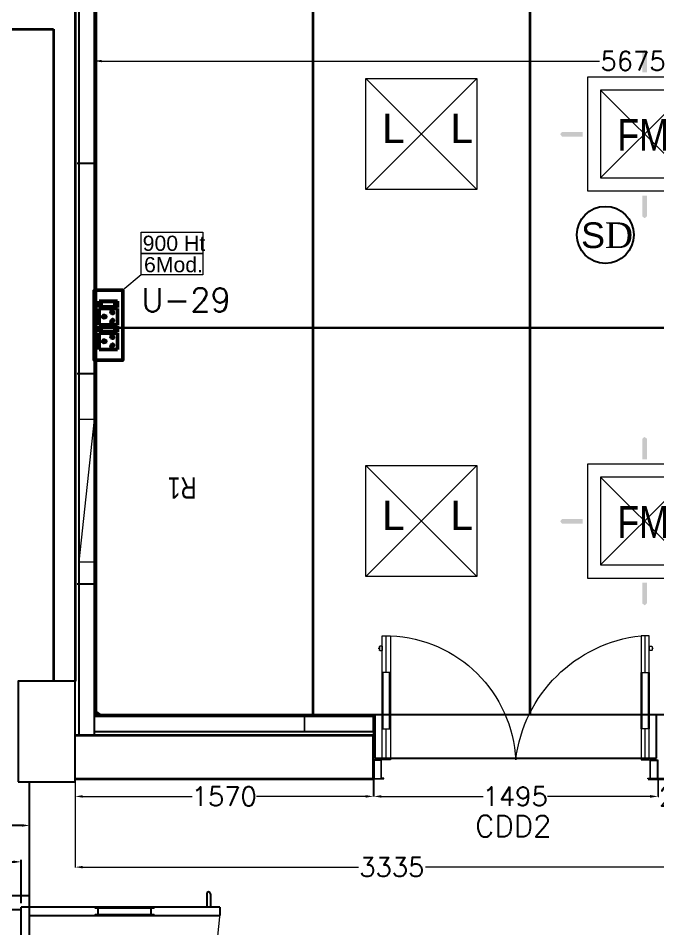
# Model space of a CAD drawing. Header units: millimetres. Extents: x 1319230 to 2124380, y -346496 to -91575.
# Drawn here: x 2107799 to 2111167, y -248940 to -244143 of the extents above; entities that cross this region are included whole.
import ezdxf

# ---------------------------------------------------------------- set-up
doc = ezdxf.new("R2010")
doc.units = ezdxf.units.MM
doc.header["$LTSCALE"] = 600
doc.header["$MEASUREMENT"] = 0
doc.header["$PDMODE"] = 35
for name, pattern in [('1', [0]), ('CONTINU', [0]), ('DASHED', [0.75, 0.5, -0.25]), ('DASHED2', [0.375, 0.25, -0.125])]:
    doc.linetypes.add(name, pattern=pattern)
for name, color, linetype, lineweight in [('1200 Door', 144, 'Continuous', 5), ('Ahlada 50mm Ceiling Panels', 191, 'Continuous', 0), ('Ahlada 50mm Wall Panel', 94, 'Continuous', 0), ('Ahlada Coving', 3, 'Continuous', 0), ('C-Section', 3, 'Continuous', 9), ('DIM', 7, 'Continuous', 0), ('Double Leaf Door', 4, 'Continuous', 18), ('ELE. 2N0S OF 6-16 UPS SOCKETS', 191, 'Continuous', 15), ('FA-BELOW SMOKE DERECTOR', 1, 'Continuous', 25), ('MEP_HVAC_RA_RAISERS', 3, 'Continuous', 0), ('P-Wall', 8, 'Continuous', 35), ('Partition-80WP', 7, 'Continuous', 5), ('Supply Diffusers', 3, 'Continuous', 0)]:
    doc.layers.add(name, color=color, linetype=linetype, lineweight=lineweight)
for name, color, linetype in [('AIR SHOWER', 7, 'Continuous'), ('col', 5, 'Continuous'), ('Dimensions', 7, 'Continuous'), ('ELE-LIGHTING TEXT', 7, 'Continuous'), ('MEP_HVAC_SUPPLY_DIFFUSER', 5, 'Continuous'), ('TEXT', 6, 'Continuous')]:
    doc.layers.add(name, color=color, linetype=linetype)
doc.layers.add('CFT_LOOPING', color=7, linetype='1', lineweight=0, true_color=0xd6d600)
doc.layers.add('ELE-42W EMERGENCY DOWN LIGHT', color=7, linetype='Continuous', lineweight=0, true_color=0x608ec6)
doc.styles.add('ARIAL', font='arial.ttf')
doc.styles.add('ARIEL', font='sanss___.ttf', dxfattribs={"width": 0.75})
doc.styles.add('PDF Times New Roman', font='times.ttf')
doc.styles.add('ROMAN', font='arial.ttf', dxfattribs={"width": 0.8})
doc.styles.add('ROMANS', font='romans.shx')
doc.styles.get("Standard").update_dxf_attribs({"font": 'stylu.ttf'})
doc.dimstyles.new('AEPL1', dxfattribs={"dimtxt": 100, "dimasz": 40, "dimexe": 1.25, "dimexo": 5, "dimtad": 0, "dimdec": 0, "dimtxsty": 'ROMANS', "dimcen": 2.5, "dimclrd": 250, "dimclre": 250, "dimclrt": 7, "dimadec": 0, "dimazin": 0, "dimtfac": 1, "dimtdec": 0, "dimtmove": 0, "dimatfit": 3, "dimfxl": 1, "dimlwd": 0, "dimlwe": 0, "dimarcsym": 0})
doc.dimstyles.new('BIGDFD', dxfattribs={"dimtxt": 8, "dimasz": 4, "dimexe": 1, "dimexo": 2, "dimtad": 1, "dimlfac": 10, "dimtxsty": 'Standard', "dimcen": 2.5, "dimclrd": 5, "dimclre": 3, "dimclrt": 1, "dimadec": 0, "dimazin": 0, "dimtfac": 1, "dimtmove": 0, "dimatfit": 3, "dimfxl": 1, "dimarcsym": 0})
doc.dimstyles.new('BIGDFD$0', dxfattribs={"dimtxt": 8, "dimasz": 4, "dimexe": 1, "dimexo": 2, "dimtad": 1, "dimlfac": 10, "dimtxsty": 'Standard', "dimcen": 2.5, "dimclrd": 5, "dimclre": 3, "dimclrt": 1, "dimadec": 0, "dimazin": 0, "dimtfac": 1, "dimtmove": 0, "dimatfit": 3, "dimfxl": 1, "dimarcsym": 0})

# ---------------------------------------------------------------- blocks, each defined once
blk = doc.blocks.new('A010004 Mezz.F. Layout Plan$0$b & c')
at = {"layer": 'Ahlada Coving', "color": 3}
for p, q in [((-4.1, 40.9), (-5.7, 42.5)), ((-2.7, 7.8), (-3.7, 7.8)), ((-3.7, 7.8), (-2.7, 6)), ((4.9, 15.3), (-2.7, 7.8)), ((-2.7, 6), (5.7, 14.4)), ((8.7, 11.4), (0.3, 3)), ((0.3, 3), (2.1, 2)), ((2.1, 3), (9.7, 10.6)), ((2.1, 2), (2.1, 3)), ((36.9, 0), (35.3, 1.6))]:
    blk.add_line(p, q, dxfattribs=at)
blk.add_lwpolyline([(-5.7, 30.7), (-5.7, 5.7), (0, 0), (25, 0), (22.8, 1.5), (13.2, 1.5), (3.6, 4.5), (3.6, 1.5), (0.6, 1.5), (-4.2, 6.3), (-4.2, 9.3), (-1.2, 9.3), (-4.2, 18.9), (-4.2, 28.4), (-5.7, 30.7)], dxfattribs=at)
for radius, start, end in [(44, 181.9548, 220.5976), (42.5, 184.1661, 265.906), (44, 222.2286, 227.7746), (44, 229.4056, 268.1119)]:
    blk.add_arc((38.3, 44), radius, start, end, dxfattribs=at)
blk = doc.blocks.new('*D158')
at = {"layer": 'Defpoints', "color": 0, "transparency": 16777216}
for p in [(2108099.1, -247253.6), (2111434.1, -247948.9), (2111434.1, -248615.2)]:
    blk.add_point(p, dxfattribs=at)
at = {"layer": 'DIM', "color": 250, "lineweight": 0, "transparency": 16777216}
for p, q in [((2108099.1, -247258.6), (2108099.1, -248616.5)), ((2111434.1, -247953.9), (2111434.1, -248616.5)), ((2108139.1, -248615.2), (2109590, -248615.2)), ((2111394.1, -248615.2), (2109943.2, -248615.2))]:
    blk.add_line(p, q, dxfattribs=at)
at = {"layer": 'DIM', "color": 250, "transparency": 16777216}
for points in [[(2108139.1, -248608.6), (2108139.1, -248621.9), (2108099.1, -248615.2)], [(2111394.1, -248621.9), (2111394.1, -248608.6), (2111434.1, -248615.2)]]:
    blk.add_solid(points, dxfattribs=at)
at = {"layer": 'DIM', "color": 7, "transparency": 16777216, "insert": (2109766.6, -248615.2), "char_height": 100, "attachment_point": 5, "style": 'ROMANS'}
blk.add_mtext('3335', dxfattribs=at)
blk = doc.blocks.new('*D162')
at = {"layer": 'Defpoints', "color": 0, "transparency": 16777216}
for p in [(2109671.4, -248070.6), (2111166.4, -248070.6), (2111166.4, -248242.7)]:
    blk.add_point(p, dxfattribs=at)
at = {"layer": 'DIM', "color": 250, "lineweight": 0, "transparency": 16777216}
for p, q in [((2109671.4, -248075.6), (2109671.4, -248243.9)), ((2111166.4, -248075.6), (2111166.4, -248243.9)), ((2109711.4, -248242.7), (2110247, -248242.7)), ((2111126.4, -248242.7), (2110585.3, -248242.7))]:
    blk.add_line(p, q, dxfattribs=at)
at = {"layer": 'DIM', "color": 250, "transparency": 16777216}
for points in [[(2109711.4, -248236), (2109711.4, -248249.3), (2109671.4, -248242.7)], [(2111126.4, -248249.3), (2111126.4, -248236), (2111166.4, -248242.7)]]:
    blk.add_solid(points, dxfattribs=at)
at = {"layer": 'DIM', "color": 7, "transparency": 16777216, "insert": (2110416.1, -248242.7), "char_height": 100, "attachment_point": 5, "style": 'ROMANS'}
blk.add_mtext('1495', dxfattribs=at)
blk = doc.blocks.new('1800x80')
at = {"layer": 'Double Leaf Door'}
for points in [[(101760.4, -25417.9), (101765.3, -25417.9), (101765.3, -25121.4), (101760.4, -25121.4)], [(101804, -25121.4), (101799.1, -25121.4), (101799.1, -25417.9), (101804, -25417.9)], [(103123.4, -25121.4), (103128.4, -25121.4), (103128.4, -25417.9), (103123.4, -25417.9)], [(103167.1, -25417.9), (103162.1, -25417.9), (103162.1, -25121.4), (103167.1, -25121.4)]]:
    blk.add_hatch(color=6, dxfattribs=at).paths.add_polyline_path(points)
at = {"layer": 'Double Leaf Door', "color": 8}
for p, q in [((101760.4, -25581.8), (101760.4, -24927.6)), ((101760.4, -24927.6), (101804, -24927.6)), ((101782.2, -25121.4), (101782.2, -24927.6)), ((101804, -24927.6), (101804, -25581.8)), ((103167.1, -24927.6), (103123.4, -24927.6)), ((103123.4, -24927.6), (103123.4, -25581.8)), ((103145.3, -25121.4), (103145.3, -24927.6)), ((103167.1, -25581.8), (103167.1, -24927.6)), ((101746, -24985.1), (101746, -25003.1)), ((101760.4, -24983.1), (101748, -24983.1)), ((101760.4, -24983.1), (101760.4, -25005)), ((103167.1, -24983.1), (103179.5, -24983.1)), ((103167.1, -24983.1), (103167.1, -25005)), ((103181.5, -24985.1), (103181.5, -25003.1)), ((101748, -25005), (101760.4, -25005)), ((103179.5, -25005), (103167.1, -25005)), ((101782.2, -25581.8), (101782.2, -25417.9)), ((103145.3, -25581.8), (103145.3, -25417.9)), ((101716.2, -25581.8), (101716.2, -25681.8)), ((101756.4, -25581.8), (101716.2, -25581.8)), ((101718.2, -25583.8), (101718.2, -25679.8)), ((101754.4, -25583.8), (101718.2, -25583.8)), ((101754.4, -25678.9), (101754.4, -25583.8)), ((101756.4, -25676.9), (101756.4, -25581.8)), ((101804, -25581.8), (101760.4, -25581.8)), ((103123.4, -25581.8), (103167.1, -25581.8)), ((103171.1, -25676.9), (103171.1, -25581.8)), ((103171.1, -25581.8), (103211.2, -25581.8)), ((103173, -25678.9), (103173, -25583.8)), ((103173, -25583.8), (103209.3, -25583.8)), ((103209.3, -25583.8), (103209.3, -25679.8)), ((103211.2, -25581.8), (103211.2, -25681.8)), ((101716.2, -25681.8), (101756.4, -25681.8)), ((101718.2, -25679.8), (101756.4, -25679.8)), ((101766.3, -25678.9), (101754.4, -25678.9)), ((101768.3, -25676.9), (101756.4, -25676.9)), ((101756.4, -25679.8), (101766.3, -25679.8)), ((101756.4, -25681.8), (101768.3, -25681.8)), ((101766.3, -25679.8), (101766.3, -25678.9)), ((101768.3, -25681.8), (101768.3, -25676.9)), ((103159.1, -25681.8), (103159.1, -25676.9)), ((103159.1, -25676.9), (103171.1, -25676.9)), ((103171.1, -25681.8), (103159.1, -25681.8)), ((103161.1, -25679.8), (103161.1, -25678.9)), ((103161.1, -25678.9), (103173, -25678.9)), ((103171.1, -25679.8), (103161.1, -25679.8)), ((103209.3, -25679.8), (103171.1, -25679.8)), ((103211.2, -25681.8), (103171.1, -25681.8))]:
    blk.add_line(p, q, dxfattribs=at)
at = {"layer": 'Double Leaf Door', "color": 6}
for p, q in [((101804, -25121.4), (101760.4, -25121.4)), ((101760.4, -25121.4), (101760.4, -25417.9)), ((101765.3, -25417.9), (101765.3, -25121.4)), ((101799.1, -25417.9), (101799.1, -25121.4)), ((101804, -25417.9), (101804, -25121.4)), ((103123.4, -25417.9), (103123.4, -25121.4)), ((103123.4, -25121.4), (103167.1, -25121.4)), ((103128.4, -25417.9), (103128.4, -25121.4)), ((103162.1, -25417.9), (103162.1, -25121.4)), ((103167.1, -25121.4), (103167.1, -25417.9)), ((101760.4, -25417.9), (101804, -25417.9)), ((103167.1, -25417.9), (103123.4, -25417.9))]:
    blk.add_line(p, q, dxfattribs=at)
at = {"layer": 'Double Leaf Door', "color": 6, "ltscale": 100}
for p, q in [((101799.1, -25121.4), (101799.1, -25417.9)), ((103128.4, -25121.4), (103128.4, -25417.9))]:
    blk.add_line(p, q, dxfattribs=at)
at = {"layer": 'Double Leaf Door', "color": 6}
for points in [[(101760.4, -25121.4), (101760.4, -25417.9), (101765.3, -25417.9), (101765.3, -25121.4), (101760.4, -25121.4)], [(101804, -25121.4), (101804, -25417.9), (101799.1, -25417.9), (101799.1, -25121.4), (101804, -25121.4)], [(103123.4, -25121.4), (103123.4, -25417.9), (103128.4, -25417.9), (103128.4, -25121.4), (103123.4, -25121.4)], [(103167.1, -25121.4), (103167.1, -25417.9), (103162.1, -25417.9), (103162.1, -25121.4), (103167.1, -25121.4)]]:
    blk.add_lwpolyline(points, dxfattribs=at)
at = {"layer": 'Double Leaf Door', "ltscale": 5000}
for points in [[(101760.4, -25121.4), (101760.4, -25417.9), (101765.3, -25417.9), (101765.3, -25121.4), (101760.4, -25121.4)], [(103167.1, -25121.4), (103167.1, -25417.9), (103162.1, -25417.9), (103162.1, -25121.4), (103167.1, -25121.4)]]:
    blk.add_lwpolyline(points, dxfattribs=at)
at = {"layer": 'Double Leaf Door', "color": 8}
for centre, radius, start, end in [((101722.8, -25669.2), 746, 6.7253, 83.7504), ((103151.8, -25616), 688.9, 92.3631, 177.1612), ((101746, -24994.1), 3.72, 90, 270), ((101748, -24985.1), 1.98, 90, 180), ((103179.5, -24985.1), 1.98, 0, 90), ((103181.5, -24994.1), 3.72, 270, 90), ((101748, -25003.1), 1.98, 180, 270), ((103179.5, -25003.1), 1.98, 270, 0)]:
    blk.add_arc(centre, radius, start, end, dxfattribs=at)
blk = doc.blocks.new('*D163')
at = {"layer": 'Defpoints', "color": 0, "transparency": 16777216}
for p in [(2108099.1, -247920.8), (2109668.9, -248150.8), (2109668.9, -248242.7)]:
    blk.add_point(p, dxfattribs=at)
at = {"layer": 'Dimensions', "color": 250, "lineweight": 0, "transparency": 16777216}
for p, q in [((2108099.1, -247925.8), (2108099.1, -248243.9)), ((2109668.9, -248155.8), (2109668.9, -248243.9)), ((2108139.1, -248242.7), (2108714.9, -248242.7)), ((2109628.9, -248242.7), (2109053.1, -248242.7))]:
    blk.add_line(p, q, dxfattribs=at)
at = {"layer": 'Dimensions', "color": 250, "transparency": 16777216}
for points in [[(2108139.1, -248236), (2108139.1, -248249.3), (2108099.1, -248242.7)], [(2109628.9, -248249.3), (2109628.9, -248236), (2109668.9, -248242.7)]]:
    blk.add_solid(points, dxfattribs=at)
at = {"layer": 'Dimensions', "color": 7, "transparency": 16777216, "insert": (2108884, -248242.7), "char_height": 100, "attachment_point": 5, "style": 'ROMANS'}
blk.add_mtext('1570', dxfattribs=at)
blk = doc.blocks.new('*D164')
at = {"layer": 'Defpoints', "color": 0, "transparency": 16777216}
for p in [(2111169.4, -248150.8), (2111434.1, -248150.8), (2111434.1, -248242.7)]:
    blk.add_point(p, dxfattribs=at)
at = {"layer": 'Dimensions', "color": 250, "lineweight": 0, "transparency": 16777216}
for p, q in [((2111169.4, -248155.8), (2111169.4, -248243.9)), ((2111434.1, -248155.8), (2111434.1, -248243.9)), ((2111129.4, -248242.7), (2111089.4, -248242.7)), ((2111169.4, -248242.7), (2111172.6, -248242.7)), ((2111434.1, -248242.7), (2111430.9, -248242.7)), ((2111474.1, -248242.7), (2111514.1, -248242.7))]:
    blk.add_line(p, q, dxfattribs=at)
at = {"layer": 'Dimensions', "color": 250, "transparency": 16777216}
for points in [[(2111129.4, -248249.3), (2111129.4, -248236), (2111169.4, -248242.7)], [(2111474.1, -248236), (2111474.1, -248249.3), (2111434.1, -248242.7)]]:
    blk.add_solid(points, dxfattribs=at)
at = {"layer": 'Dimensions', "color": 7, "transparency": 16777216, "insert": (2111301.7, -248242.7), "char_height": 100, "attachment_point": 5, "style": 'ROMANS'}
blk.add_mtext('265', dxfattribs=at)
blk = doc.blocks.new('*D141')
at = {"layer": 'AIR SHOWER', "color": 3, "lineweight": -2, "transparency": 16777216}
for p, q in [((72.76, 197.74), (72.76, 215.65)), ((162.76, 197.74), (162.76, 215.65))]:
    blk.add_line(p, q, dxfattribs=at)
at = {"layer": 'AIR SHOWER', "color": 5, "lineweight": -2, "transparency": 16777216}
blk.add_line((76.76, 214.65), (158.76, 214.65), dxfattribs=at)
at = {"layer": 'AIR SHOWER', "color": 5, "linetype": 'ByBlock', "transparency": 16777216}
for points in [[(76.76, 215.31), (76.76, 213.98), (72.76, 214.65)], [(158.76, 213.98), (158.76, 215.31), (162.76, 214.65)]]:
    blk.add_solid(points, dxfattribs=at)
at = {"layer": 'Defpoints', "color": 0, "linetype": 'ByBlock', "transparency": 16777216}
for p in [(162.76, 214.65), (72.76, 195.74), (162.76, 195.74)]:
    blk.add_point(p, dxfattribs=at)
at = {"layer": 'AIR SHOWER', "color": 1, "linetype": 'ByBlock', "transparency": 16777216, "insert": (130.44, 219.27), "char_height": 8, "attachment_point": 5}
blk.add_mtext('W1:900', dxfattribs=at)
blk = doc.blocks.new('*D142')
at = {"layer": 'AIR SHOWER', "color": 3, "lineweight": -2, "transparency": 16777216}
for p, q in [((0, 202.24), (0, 230.07)), ((170, 202.24), (170, 230.07))]:
    blk.add_line(p, q, dxfattribs=at)
at = {"layer": 'AIR SHOWER', "color": 5, "lineweight": -2, "transparency": 16777216}
blk.add_line((166, 229.07), (4, 229.07), dxfattribs=at)
at = {"layer": 'AIR SHOWER', "color": 5, "linetype": 'ByBlock', "transparency": 16777216}
for points in [[(4, 229.74), (4, 228.4), (0, 229.07)], [(166, 228.4), (166, 229.74), (170, 229.07)]]:
    blk.add_solid(points, dxfattribs=at)
at = {"layer": 'Defpoints', "color": 0, "linetype": 'ByBlock', "transparency": 16777216}
for p in [(0, 229.07), (0, 200.24), (170, 200.24)]:
    blk.add_point(p, dxfattribs=at)
at = {"layer": 'AIR SHOWER', "color": 1, "linetype": 'ByBlock', "transparency": 16777216, "insert": (115.34, 233.7), "char_height": 8, "attachment_point": 5}
blk.add_mtext('W:1700', dxfattribs=at)
blk = doc.blocks.new('nolllw new')
for p, q in [((-138.6, 13.9), (-138.1, 15.3)), ((-124.2, 15.9), (-137.1, 15.9)), ((-123.3, 15.4), (-107, -15.4)), ((-112.6, 13.9), (-2.6, 13.9)), ((8.1, 15.4), (-8.1, -15.4)), ((9, 15.9), (22, 15.9)), ((23.4, 13.9), (22.7, 15.9)), ((23.4, 13.9), (22.9, 15.3)), ((-100.3, -15.9), (-106.1, -15.9)), ((-14.9, -15.9), (-9, -15.9))]:
    blk.add_line(p, q)
at = {"color": 19}
for p, q in [((-124.2, 15.9), (-57.6, 15.9)), ((9, 15.9), (-57.6, 15.9)), ((-100.1, -34.1), (-15, -34.1))]:
    blk.add_line(p, q, dxfattribs=at)
at = {"color": 1}
for p, q in [((-74.6, 14.6), (-74.6, 10.7)), ((-40.6, 14.6), (-40.6, 10.7)), ((-100, -26.8), (-100, -34.1)), ((-15.1, -26.8), (-15.1, -34.1))]:
    blk.add_line(p, q, dxfattribs=at)
at = {"color": 3}
for p, q in [((-112.9, -4.5), (-112.9, -13.1)), ((-109.6, -16.1), (-109.9, -16.1)), ((-108.7, -16.7), (-100.8, -33.8)), ((-100.3, -34.1), (-100.1, -34.1)), ((-14.8, -34.1), (-15, -34.1)), ((-6.5, -16.7), (-14.4, -33.8)), ((-5.6, -16.1), (-5.3, -16.1)), ((-2.3, -4.5), (-2.3, -13.1))]:
    blk.add_line(p, q, dxfattribs=at)
for centre, radius, start, end in [((-137.1, 14.9), 1, 90, 159.381), ((-124.2, 14.9), 1, 27.8597, 90), ((9, 14.9), 1, 90, 152.1403), ((22, 14.9), 1, 20.619, 90), ((-106.1, -14.9), 1, 207.8597, 270), ((-100.3, -14.9), 1, 270, 343.3261), ((-60.8, -26.8), 40.2, 161.5212, 163.3261), ((-54.4, -26.8), 40.2, 16.6739, 18.4788), ((-14.9, -14.9), 1, 196.6739, 270), ((-9, -14.9), 1, 270, 332.1403)]:
    blk.add_arc(centre, radius, start, end)
at = {"color": 1}
for centre, radius, start, end in [((-60.8, -26.8), 39.2, 111.5891, 180), ((-75.6, 10.7), 1, 291.5891, 0), ((-74.2, 14.5), 0.396, 106.6984, 167.5275), ((-41, 14.5), 0.396, 12.4725, 73.3016), ((-39.6, 10.7), 1, 180, 248.4109), ((-54.4, -26.8), 39.2, 0, 68.4109)]:
    blk.add_arc(centre, radius, start, end, dxfattribs=at)
at = {"color": 3}
for centre, radius, start, end in [((-109.9, -13.1), 3, 180, 270), ((-109.6, -17.1), 1, 24.7129, 90), ((-100.3, -33.6), 0.5, 204.7129, 270), ((-14.8, -33.6), 0.5, 270, 335.2871), ((-5.6, -17.1), 1, 90, 155.2871), ((-5.3, -13.1), 3, 270, 0)]:
    blk.add_arc(centre, radius, start, end, dxfattribs=at)
blk = doc.blocks.new('*D144')
at = {"layer": 'AIR SHOWER', "color": 3, "lineweight": -2, "transparency": 16777216}
for p, q in [((172, 200.24), (208.02, 200.24)), ((172, 100.24), (208.02, 100.24))]:
    blk.add_line(p, q, dxfattribs=at)
at = {"layer": 'AIR SHOWER', "color": 5, "lineweight": -2, "transparency": 16777216}
blk.add_line((207.02, 104.24), (207.02, 196.24), dxfattribs=at)
at = {"layer": 'AIR SHOWER', "color": 5, "linetype": 'ByBlock', "transparency": 16777216}
for points in [[(207.68, 196.24), (206.35, 196.24), (207.02, 200.24)], [(206.35, 104.24), (207.68, 104.24), (207.02, 100.24)]]:
    blk.add_solid(points, dxfattribs=at)
at = {"layer": 'Defpoints', "color": 0, "linetype": 'ByBlock', "transparency": 16777216}
for p in [(170, 200.24), (207.02, 200.24), (170, 100.24)]:
    blk.add_point(p, dxfattribs=at)
at = {"layer": 'AIR SHOWER', "color": 1, "linetype": 'ByBlock', "transparency": 16777216, "insert": (202.39, 155.27), "char_height": 8, "attachment_point": 5, "rotation": 90}
blk.add_mtext('D:1000', dxfattribs=at)
blk = doc.blocks.new('*D145')
at = {"layer": 'AIR SHOWER', "color": 3, "lineweight": -2, "transparency": 16777216}
for p, q in [((166, 195.74), (188.83, 195.74)), ((166, 104.74), (188.83, 104.74))]:
    blk.add_line(p, q, dxfattribs=at)
at = {"layer": 'AIR SHOWER', "color": 5, "lineweight": -2, "transparency": 16777216}
blk.add_line((187.83, 191.74), (187.83, 108.74), dxfattribs=at)
at = {"layer": 'AIR SHOWER', "color": 5, "linetype": 'ByBlock', "transparency": 16777216}
for points in [[(188.5, 191.74), (187.17, 191.74), (187.83, 195.74)], [(187.17, 108.74), (188.5, 108.74), (187.83, 104.74)]]:
    blk.add_solid(points, dxfattribs=at)
at = {"layer": 'Defpoints', "color": 0, "linetype": 'ByBlock', "transparency": 16777216}
for p in [(164, 195.74), (164, 104.74), (187.83, 104.74)]:
    blk.add_point(p, dxfattribs=at)
at = {"layer": 'AIR SHOWER', "color": 1, "linetype": 'ByBlock', "transparency": 16777216, "insert": (183.21, 150.24), "char_height": 8, "attachment_point": 5, "rotation": 90}
blk.add_mtext('D1:910', dxfattribs=at)
blk = doc.blocks.new('6MODULE-UPS')
at = {"layer": 'ELE. 2N0S OF 6-16 UPS SOCKETS', "color": 223, "lineweight": 50}
for p, q in [((-5.7, 91.9), (-5.7, 19.7)), ((-5.7, 91.9), (-5.7, 19.7)), ((19.4, 91.9), (-5.7, 91.9)), ((-5.7, 91.9), (19.4, 91.9)), ((-3.6, 84), (-3.6, 27.6)), ((17.3, 84), (-3.6, 84)), ((17.3, 27.6), (17.3, 84)), ((19.4, 19.7), (19.4, 91.9)), ((23.6, 91.9), (86.9, 91.9)), ((23.6, 19.7), (23.6, 91.9)), ((86.9, 91.9), (86.9, 19.7)), ((91.1, 91.9), (91.1, 19.7)), ((91.1, 91.9), (91.1, 19.7)), ((116.2, 91.9), (91.1, 91.9)), ((91.1, 91.9), (116.2, 91.9)), ((93.2, 84), (93.2, 27.6)), ((114.1, 84), (93.2, 84)), ((114.1, 27.6), (114.1, 84)), ((116.2, 19.7), (116.2, 91.9)), ((120.4, 19.7), (120.4, 91.9)), ((120.4, 91.9), (183.6, 91.9)), ((183.6, 91.9), (183.6, 19.7)), ((-5.7, 19.7), (19.4, 19.7)), ((-3.6, 30.1), (17.3, 30.1)), ((-3.6, 27.6), (17.3, 27.6)), ((86.9, 19.7), (23.6, 19.7)), ((91.1, 19.7), (116.2, 19.7)), ((93.2, 30.1), (114.1, 30.1)), ((93.2, 27.6), (114.1, 27.6)), ((183.6, 19.7), (120.4, 19.7))]:
    blk.add_line(p, q, dxfattribs=at)
blk.add_lwpolyline([(-48.1, 0), (226, 0), (226, 111.6), (-48.1, 111.6)], close=True, dxfattribs=at)
for centre, radius, start, end in [((55.3, 73.6), 4.92, 307.1584, 232.8416), ((152, 73.6), 4.92, 307.1584, 232.8416), ((37.2, 41.7), 4.24, 5.2689, 272.51), ((40.6, 38.8), 3.42, 202.6838, 75.0951), ((55.3, 68.7), 3.14, 161.4031, 18.5969), ((69.9, 38.8), 3.42, 104.9049, 337.3162), ((73.3, 41.7), 4.24, 267.49, 174.7311), ((134, 41.7), 4.24, 5.2689, 272.51), ((137.3, 38.8), 3.42, 202.6838, 75.0951), ((152, 68.7), 3.14, 161.4031, 18.5969), ((166.7, 38.8), 3.42, 104.9049, 337.3162), ((170, 41.7), 4.24, 267.49, 174.7311)]:
    blk.add_arc(centre, radius, start, end, dxfattribs=at)
blk = doc.blocks.new('54W EME')
for p, q in [((-292.5, 292.5), (292.5, -292.5)), ((292.5, 292.5), (-292.5, -292.5))]:
    blk.add_line(p, q)
at = {"layer": 'ELE-42W EMERGENCY DOWN LIGHT'}
blk.add_lwpolyline([(-292.5, -292.5), (-292.5, 292.5), (292.5, 292.5), (292.5, -292.5)], close=True, dxfattribs=at)
at = {"char_height": 154, "width": 324.958, "attachment_point": 1, "style": 'ARIAL'}
for insert in [(-206.9, 107), (152.9, 107)]:
    blk.add_mtext('L', dxfattribs=dict(at, insert=insert))
blk = doc.blocks.new('*D173')
at = {"layer": 'Defpoints', "color": 0, "transparency": 16777216}
for p in [(2113873.9, -243886.5), (2113873.9, -244368.9), (2108199.1, -244753.3)]:
    blk.add_point(p, dxfattribs=at)
at = {"layer": 'Dimensions', "color": 250, "lineweight": 0, "transparency": 16777216}
for p, q in [((2113873.9, -243891.5), (2113873.9, -244370.2)), ((2108199.1, -244748.3), (2108199.1, -244367.7)), ((2108239.1, -244368.9), (2110859.9, -244368.9)), ((2113833.9, -244368.9), (2111213.1, -244368.9))]:
    blk.add_line(p, q, dxfattribs=at)
at = {"layer": 'Dimensions', "color": 250, "transparency": 16777216}
for points in [[(2108239.1, -244362.3), (2108239.1, -244375.6), (2108199.1, -244368.9)], [(2113833.9, -244375.6), (2113833.9, -244362.3), (2113873.9, -244368.9)]]:
    blk.add_solid(points, dxfattribs=at)
at = {"layer": 'Dimensions', "color": 7, "transparency": 16777216, "insert": (2111036.5, -244368.9), "char_height": 100, "attachment_point": 5, "style": 'ROMANS'}
blk.add_mtext('5675', dxfattribs=at)
blk = doc.blocks.new('SMOKE DETECTOR')
at = {"layer": 'FA-BELOW SMOKE DERECTOR', "color": 7}
blk.add_circle((931028.7, -118293.9), 166, dxfattribs=at)
at = {"layer": 'FA-BELOW SMOKE DERECTOR', "insert": (930887.1, -118373), "char_height": 150, "attachment_point": 7, "style": 'PDF Times New Roman'}
blk.add_mtext('{\\fArial|b0|i0|c0|p34;S}D', dxfattribs=at)
blk = doc.blocks.new('*D297')
at = {"layer": 'Defpoints', "color": 0, "transparency": 16777216}
for p in [(2108099.1, -247253.6), (2111434.1, -247948.9), (2111434.1, -248615.2)]:
    blk.add_point(p, dxfattribs=at)
at = {"layer": 'DIM', "color": 250, "lineweight": 0, "transparency": 16777216}
for p, q in [((2108099.1, -247258.6), (2108099.1, -248616.5)), ((2111434.1, -247953.9), (2111434.1, -248616.5)), ((2108139.1, -248615.2), (2109589.8, -248615.2)), ((2111394.1, -248615.2), (2109943.4, -248615.2))]:
    blk.add_line(p, q, dxfattribs=at)
at = {"layer": 'DIM', "color": 250, "transparency": 16777216}
for points in [[(2108139.1, -248608.6), (2108139.1, -248621.9), (2108099.1, -248615.2)], [(2111394.1, -248608.6), (2111394.1, -248621.9), (2111434.1, -248615.2)]]:
    blk.add_solid(points, dxfattribs=at)
at = {"layer": 'DIM', "color": 7, "transparency": 16777216, "insert": (2109766.6, -248615.2), "char_height": 100, "attachment_point": 5, "style": 'ROMANS'}
blk.add_mtext('3335', dxfattribs=at)
blk = doc.blocks.new('*D301')
at = {"layer": 'Defpoints', "color": 0, "transparency": 16777216}
for p in [(2109671.4, -248070.6), (2111166.4, -248070.6), (2111166.4, -248242.7)]:
    blk.add_point(p, dxfattribs=at)
at = {"layer": 'DIM', "color": 250, "lineweight": 0, "transparency": 16777216}
for p, q in [((2109671.4, -248075.6), (2109671.4, -248243.9)), ((2111166.4, -248075.6), (2111166.4, -248243.9)), ((2109711.4, -248242.7), (2110246.5, -248242.7)), ((2111126.4, -248242.7), (2110585.8, -248242.7))]:
    blk.add_line(p, q, dxfattribs=at)
at = {"layer": 'DIM', "color": 250, "transparency": 16777216}
for points in [[(2109711.4, -248236), (2109711.4, -248249.3), (2109671.4, -248242.7)], [(2111126.4, -248236), (2111126.4, -248249.3), (2111166.4, -248242.7)]]:
    blk.add_solid(points, dxfattribs=at)
at = {"layer": 'DIM', "color": 7, "transparency": 16777216, "insert": (2110416.1, -248242.7), "char_height": 100, "attachment_point": 5, "style": 'ROMANS'}
blk.add_mtext('1495', dxfattribs=at)
blk = doc.blocks.new('FM3')
at = {"layer": 'Supply Diffusers'}
for p, q in [((234.6, -234.9), (-235.4, 235.1)), ((-235.4, -234.9), (234.6, 235.1))]:
    blk.add_line(p, q, dxfattribs=at)
at = {"layer": 'Supply Diffusers', "color": 7}
for points in [[(0.6, 451.1, 0, 150, 0), (0.6, 390.6, 25, 25, 0), (0.6, 330.1, 25, 25, 0)], [(-451.4, -0.9, 0, 150, 0), (-390.9, -0.9, 25, 25, 0), (-330.4, -0.9, 25, 25, 0)], [(450.6, 1.1, 0, 150, 0), (390.1, 1.1, 25, 25, 0), (329.6, 1.1, 25, 25, 0)], [(0.6, -450.9, 0, 150, 0), (0.6, -390.4, 25, 25, 0), (0.6, -329.9, 25, 25, 0)]]:
    blk.add_lwpolyline(points, format="xyseb", dxfattribs=at)
at = {"layer": 'Supply Diffusers', "linetype": 'DASHED', "ltscale": 5}
blk.add_lwpolyline([(-305.4, -304.9), (304.6, -304.9), (304.6, 305.1), (-305.4, 305.1)], close=True, dxfattribs=at)
at = {"layer": 'Supply Diffusers'}
blk.add_lwpolyline([(-235.4, -234.9), (234.6, -234.9), (234.6, 235.1), (-235.4, 235.1)], close=True, dxfattribs=at)
at = {"layer": 'Supply Diffusers', "style": 'ROMAN', "width": 0.8}
blk.add_text('FM', height=170, dxfattribs=at).set_placement((-144.4, -89.7))
blk = doc.blocks.new('SA DIFFUSER 600X600MM')
at = {"layer": 'Supply Diffusers', "color": 1, "xscale": 0.9836065573758823, "yscale": 0.9836065573758823, "zscale": 0.9836065573758823}
blk.add_blockref('FM3', (1302829.9, -127949.5, 14384.8), dxfattribs=at)
blk = doc.blocks.new('AIR SHOWER')
at = {"layer": 'AIR SHOWER'}
h = blk.add_hatch(dxfattribs=at)
h.set_pattern_fill('ANSI37', color=8, scale=0.24, angle=180, style=0)
h.set_pattern_definition([(45, (-36516.70436, 5170.6153), (-0.538815367, 0.538815367), []), (135, (-36516.70436, 5170.6153), (-0.538815367, -0.538815367), [])])
h.paths.add_polyline_path([(63.7649, 110.1138), (54.9235, 110.1138), (54.9235, 189.8012), (63.7649, 189.8012)])
h = blk.add_hatch(dxfattribs=at)
h.set_pattern_fill('ANSI37', color=8, scale=0.24, angle=180, style=0)
h.set_pattern_definition([(45, (-52704.6564, 3586.6221), (-0.538815367, 0.538815367), []), (135, (-52704.6564, 3586.6221), (-0.538815367, -0.538815367), [])])
h.paths.add_polyline_path([(54.9235, 189.5272), (63.7649, 189.5272), (63.7649, 182.3028), (54.9235, 182.3028)])
at = {"layer": 'AIR SHOWER', "color": 8}
for p, q in [((159.5, 200.2351), (159.5, 300.4701)), ((164, 300.4701), (159.5, 300.4701)), ((164, 300.4701), (164, 200.2351)), ((171.05, 295.4201), (164, 295.4201)), ((171.05, 293.5201), (164, 293.5201)), ((159.5, 265.8021), (160.1, 265.8021)), ((160.1, 234.8021), (160.1, 265.8021)), ((160.1, 264.3021), (163.4, 264.3021)), ((163.4, 265.8021), (163.4, 234.8021)), ((163.4, 265.8021), (164, 265.8021)), ((160.1, 236.3021), (163.4, 236.3021)), ((159.5, 234.8021), (160.1, 234.8021)), ((163.4, 234.8021), (164, 234.8021)), ((0, 100.2351), (0, 200.2351)), ((0, 200.2351), (170, 200.2351)), ((63.7649, 200.2351), (63.7649, 195.7351)), ((63.7649, 100.2351), (63.7649, 200.2351)), ((164, 200.2351), (164, 195.7351)), ((170, 100.2351), (170, 200.2351)), ((170, 100.2351), (170, 200.2351)), ((63.7649, 195.7351), (164, 195.7351)), ((72.7649, 195.7351), (164, 195.7351)), ((72.7649, 195.7351), (72.7649, 104.7351)), ((162.7649, 195.7351), (162.7649, 104.7351)), ((162.7649, 195.7351), (162.7649, 104.7351)), ((54.9235, 165.7555), (36.841, 131.8309)), ((54.9235, 131.8309), (36.841, 165.7555)), ((63.7649, 104.7351), (164, 104.7351)), ((63.7649, 104.7351), (63.7649, 100.2351)), ((164, 100.2351), (164, 104.7351)), ((0, 100.2351), (170, 100.2351)), ((159.5, 100.2351), (159.5, 0)), ((164, 0), (164, 100.2351)), ((159.5, 65.6681), (160.1, 65.6681)), ((160.1, 65.6681), (160.1, 34.6681)), ((160.1, 64.1681), (163.4, 64.1681)), ((163.4, 34.6681), (163.4, 65.6681)), ((163.4, 65.6681), (164, 65.6681)), ((159.5, 34.6681), (160.1, 34.6681)), ((160.1, 36.1681), (163.4, 36.1681)), ((163.4, 34.6681), (164, 34.6681)), ((171.05, 6.95), (164, 6.95)), ((171.05, 5.05), (164, 5.05)), ((164, 0), (159.5, 0))]:
    blk.add_line(p, q, dxfattribs=at)
for points in [[(86.4277, 195.7351), (72.7649, 195.7351), (72.7649, 191.2865), (86.4277, 191.2865)], [(74.6432, 195.334), (85.2425, 195.334), (85.2425, 195.7351), (74.6432, 195.7351)], [(63.7649, 190.0987), (54.9235, 190.0987), (54.9235, 110.1138), (63.7649, 110.1138)], [(54.9235, 165.7555), (36.841, 165.7555), (36.841, 131.8309), (54.9235, 131.8309)], [(36.841, 162.4912), (13.6037, 162.4912), (13.6037, 133.8537), (36.841, 133.8537)], [(86.4277, 104.7351), (72.7649, 104.7351), (72.7649, 109.1836), (86.4277, 109.1836)], [(74.6432, 105.1361), (85.2425, 105.1361), (85.2425, 104.7351), (74.6432, 104.7351)], [(22.7846, 100.2351), (32.79, 100.2351), (32.79, 100.2351), (22.7846, 100.2351)], [(22.7846, 100.2351), (34.2228, 100.2351), (34.2228, 99.8821), (22.7846, 99.8821)], [(38.3459, 100.2351), (39.8996, 100.2351), (39.8996, 99.8823), (38.3459, 99.8823)]]:
    blk.add_lwpolyline(points, close=True, dxfattribs=at)
at = {"layer": 'AIR SHOWER', "color": 8, "lineweight": 0}
for centre, start, end in [((164, 200.2351), 90, 180), ((164, 100.2351), 180, 270)]:
    blk.add_arc(centre, 100.2351, start, end, dxfattribs=at)
at = {"layer": 'AIR SHOWER', "color": 8}
for centre in [(171.05, 294.4701), (171.05, 6)]:
    blk.add_arc(centre, 0.95, 270, 90, dxfattribs=at)
at = {"layer": 'AIR SHOWER', "color": 8, "xscale": -0.1, "yscale": 0.1, "zscale": 0.1}
for p, rotation in [((164.3039, 177.8504), 89.99999999999997), ((71.3723, 172.6198), 269.9999999999856), ((164.3039, 127.8504), 89.99999999999997), ((71.3723, 122.6198), 269.9999999999856)]:
    blk.add_blockref('nolllw new', p, dxfattribs=dict(at, rotation=rotation))
at = {"layer": 'AIR SHOWER', "color": 8}
for s, height, p in [('EXIT', 9.14932, (105.2922, 244.8428)), ('AIR SHOWER', 9.14932, (82.7486, 148.4504)), ('BLOWER', 4.57466, (21.8029, 145.8279)), ('CONTROLS', 4.57466, (21.5589, 94.8755)), ('ENTRY', 9.14932, (107.2005, 68.4017))]:
    blk.add_text(s, height=height, dxfattribs=at).set_placement(p)
for base, p1, p2, angle, text, dimstyle, picture, middle in [((0, 229.071), (170, 200.2351), (0, 200.2351), 180, 'W:1700', 'BIGDFD', '*D142', (115.3408, 229.071)), ((162.7649, 214.648), (72.7649, 195.7351), (162.7649, 195.7351), 180, 'W1:900', 'BIGDFD', '*D141', (130.4357, 214.648)), ((207.0183, 200.2351), (170, 100.2351), (170, 200.2351), 90, 'D:<>', 'BIGDFD$0', '*D144', (207.0183, 155.2726))]:
    dim = blk.add_linear_dim(base=base, p1=p1, p2=p2, angle=angle, text=text, dimstyle=dimstyle, dxfattribs=at)
    dim.commit()
    dim.dimension.update_dxf_attribs({"geometry": picture, "text_midpoint": middle, "dimtype": 128})
dim = blk.add_linear_dim(base=(187.8331, 104.7351), p1=(164, 195.7351), p2=(164, 104.7351), angle=90, text='D1:<>', dimstyle='BIGDFD$0', dxfattribs=at)
dim.commit()
dim.dimension.update_dxf_attribs({"geometry": '*D145', "text_midpoint": (183.2081, 150.2351)})

msp = doc.modelspace()

# ---------------------------------------------------------------- linework, layer by layer
at = {"layer": 'Ahlada 50mm Ceiling Panels', "linetype": 'ByBlock', "lineweight": -2}
for p, q in [((2108209.1, -241695.8), (2108209.1, -247810.8)), ((2109349.1, -241695.8), (2109349.1, -247810.8)), ((2109352.1, -241695.8), (2109352.1, -247810.8)), ((2110492.1, -241695.8), (2110492.1, -247810.8)), ((2110495.1, -241695.8), (2110495.1, -247810.8)), ((2108209.1, -245771.8), (2113863.9, -245771.8)), ((2108209.1, -245774.8), (2113863.9, -245774.8)), ((2108209.1, -247810.8), (2113863.9, -247810.8)), ((2109678.9, -248040.8), (2109678.9, -247813.8)), ((2111159.9, -247813.8), (2109678.9, -247813.8)), ((2111159.9, -248040.8), (2111159.9, -247813.8)), ((2109678.9, -248040.8), (2111159.9, -248040.8))]:
    msp.add_line(p, q, dxfattribs=at)
at = {"layer": 'Ahlada 50mm Wall Panel', "linetype": 'ByBlock', "lineweight": -2}
for p, q in [((2108119.1, -241585.8), (2108119.1, -247920.8)), ((2108119.1, -241585.8), (2108119.1, -247920.8)), ((2108199.1, -241585.8), (2108199.1, -247920.8)), ((2108199.1, -241585.8), (2108199.1, -247920.8)), ((2108199.1, -247820.8), (2109667.4, -247820.8)), ((2108199.1, -247820.8), (2109667.4, -247820.8)), ((2109667.4, -247820.8), (2109667.4, -247900.8)), ((2109667.4, -247820.8), (2109667.4, -247900.8)), ((2108199.1, -247900.8), (2109667.4, -247900.8)), ((2108199.1, -247900.8), (2109667.4, -247900.8)), ((2107859.1, -248765.8), (2107859.1, -248165.8)), ((2107859.1, -248765.8), (2107859.1, -248165.8))]:
    msp.add_line(p, q, dxfattribs=at)
at = {"layer": 'C-Section'}
msp.add_lwpolyline([(2109669.7, -248150.6), (2109669.7, -247815.5), (2109639.7, -247815.5), (2109639.7, -247814.5), (2109670.7, -247814.5), (2109670.7, -248150.6)], close=True, dxfattribs=at)
msp.add_lwpolyline([(2109669.7, -248150.6), (2109669.7, -247815.5), (2109639.7, -247815.5), (2109639.7, -247814.5), (2109670.7, -247814.5), (2109670.7, -248150.6)], close=True, dxfattribs=at)
at = {"layer": 'CFT_LOOPING', "color": 7, "linetype": 'DASHED2', "ltscale": 5}
msp.add_line((2108447.1, -245495.8), (2108349.1, -245576.2), dxfattribs=at)
for points in [[(2108447.1, -245270.8), (2108771.9, -245270.8), (2108771.9, -245383.3), (2108447.1, -245383.3)], [(2108447.1, -245383.3), (2108771.9, -245383.3), (2108771.9, -245495.8), (2108447.1, -245495.8)]]:
    msp.add_lwpolyline(points, close=True, dxfattribs=at)
at = {"layer": 'col'}
msp.add_lwpolyline([(2107799.1, -248165.8), (2108099.1, -248165.8), (2108099.1, -247635.8), (2107799.1, -247635.8)], close=True, dxfattribs=at)
msp.add_lwpolyline([(2107799.1, -248165.8), (2108099.1, -248165.8), (2108099.1, -247635.8), (2107799.1, -247635.8)], close=True, dxfattribs=at)
at = {"layer": 'MEP_HVAC_RA_RAISERS'}
msp.add_line((2108199.1, -246257.4), (2108119.1, -247007.4), dxfattribs=at)
msp.add_lwpolyline([(2108119.1, -246257.4), (2108119.1, -247007.4), (2108199.1, -247007.4), (2108199.1, -246257.4)], close=True, dxfattribs=at)
at = {"layer": 'MEP_HVAC_RA_RAISERS', "lineweight": 25}
msp.add_lwpolyline([(2108222.5, -246597.2, 0, 66.4, 0), (2108300, -246597.2, 0, 0, 0), (2108426.6, -246597.2, 0, 0, 0), (2108426.6, -246497.1, 0, 0, 0), (2108491, -246772.2, 0, 0, 0), (2108491, -246619.9, 0, 0, 0), (2108586.5, -246619.9, 0, 0, 0)], format="xyseb", dxfattribs=at)
at = {"layer": 'P-Wall', "color": 8}
for p, q in [((2108099.1, -241885.8), (2108099.1, -247635.8)), ((2105439.1, -244200.8), (2107984.1, -244200.8)), ((2107984.1, -244200.8), (2107984.1, -247635.8))]:
    msp.add_line(p, q, dxfattribs=at)
at = {"layer": 'P-Wall', "color": 8, "linetype": 'Continuous'}
for p, q in [((2108099.1, -247920.8), (2109668.9, -247920.8)), ((2109668.9, -247920.8), (2109668.9, -248150.8)), ((2108099.1, -248150.8), (2109668.9, -248150.8)), ((2111115.4, -248150.8), (2113589.1, -248150.8))]:
    msp.add_line(p, q, dxfattribs=at)
at = {"layer": 'Partition-80WP', "ltscale": 0.5}
for p, q in [((2108205.4, -244907.1), (2108110.1, -244907.1)), ((2108205.4, -244910.1), (2108110.1, -244910.1)), ((2108205.4, -246015.1), (2108110.1, -246015.1)), ((2108205.4, -246018.1), (2108110.1, -246018.1)), ((2108205.4, -247123.1), (2108110.1, -247123.1)), ((2108205.4, -247126.1), (2108110.1, -247126.1)), ((2109304.2, -247811.5), (2109304.2, -247906.8)), ((2109307.2, -247811.5), (2109307.2, -247906.8))]:
    msp.add_line(p, q, dxfattribs=at)

# ---------------------------------------------------------------- block references
at = {"layer": 'Ahlada Coving', "ltscale": 500, "xscale": -1.418185559101401, "yscale": 1.418185559101401, "zscale": 1.418185559101401, "rotation": 270}
msp.add_blockref('A010004 Mezz.F. Layout Plan$0$b & c', (2108199.1, -247812.7), dxfattribs=at)
msp.add_blockref('A010004 Mezz.F. Layout Plan$0$b & c', (2108199.1, -247812.7), dxfattribs=at)
at = {"layer": 'AIR SHOWER', "color": 8, "xscale": 10, "yscale": 10, "zscale": 10, "rotation": 90}
msp.add_blockref('AIR SHOWER', (2108861.4, -250465.8), dxfattribs=at)
at = {"layer": 'Double Leaf Door', "color": 8, "xscale": -1}
msp.add_blockref('1800x80', (2212882.6, -222468.9), dxfattribs=at)
at = {"layer": 'ELE-42W EMERGENCY DOWN LIGHT', "linetype": 'ByBlock'}
for p in [(2109922.1, -244753.3), (2109922.1, -246792.3)]:
    msp.add_blockref('54W EME', p, dxfattribs=at)
at = {"layer": 'ELE. 2N0S OF 6-16 UPS SOCKETS', "xscale": -1.344445831101533, "yscale": 1.344445831101533, "zscale": 1.344445831101533, "rotation": 89.99999999999918}
msp.add_blockref('6MODULE-UPS', (2108349.1, -245640.8), dxfattribs=at)
at = {"layer": 'FA-BELOW SMOKE DERECTOR', "color": 6, "xscale": 0.9035551315104862, "yscale": 0.9035551315104862, "zscale": 0.9035551315104862}
msp.add_blockref('SMOKE DETECTOR', (1269654.9, -138399.6), dxfattribs=at)
at = {"layer": 'MEP_HVAC_SUPPLY_DIFFUSER'}
for p in [(808266.9, -116803.9, -14384.8), (808266.9, -118842.9, -14384.8)]:
    msp.add_blockref('SA DIFFUSER 600X600MM', p, dxfattribs=at)

# ---------------------------------------------------------------- texts
at = {"layer": '1200 Door', "color": 7, "linetype": 'ByBlock', "style": 'ROMANS'}
msp.add_text('CDD2', height=113.01, dxfattribs=at).set_placement((2110204.8, -248455.5, -42965.3))
at = {"layer": 'ELE-LIGHTING TEXT', "color": 200, "linetype": 'CONTINU', "insert": (2108447.2, -245564.6), "char_height": 125, "width": 349.838, "attachment_point": 1, "style": 'ROMANS'}
msp.add_mtext('{\\C256;U-29\\P}', dxfattribs=at)
at = {"layer": 'MEP_HVAC_RA_RAISERS', "lineweight": 25, "insert": (2108738.2, -246674.9), "char_height": 112.5, "width": 174.151, "attachment_point": 1, "rotation": 180, "style": 'ARIEL'}
msp.add_mtext('R1', dxfattribs=at)
at = {"layer": 'TEXT', "color": 7, "char_height": 80, "attachment_point": 1}
for s, insert, width in [('\\A1;{\\fArial|b0|i0|c0|p34;900 Ht\\P}', (2108454.5, -245288.9), 8957.987), ('\\A1;{\\fArial|b0|i0|c0|p34;6Mod.\\P}', (2108461.5, -245401.4), 352.575)]:
    msp.add_mtext(s, dxfattribs=dict(at, insert=insert, width=width))

# ---------------------------------------------------------------- dimensions: what is measured, and where the dimension line sits
at = {"layer": 'DIM'}
for base, p1, p2, picture, middle in [((2111434.1, -248615.2), (2108099.1, -247253.6), (2111434.1, -247948.9), '*D158', (2109766.6, -248615.2)), ((2111434.1, -248615.2), (2108099.1, -247253.6), (2111434.1, -247948.9), '*D297', (2109766.6, -248615.2)), ((2111166.4, -248242.7), (2109671.4, -248070.6), (2111166.4, -248070.6), '*D162', (2110416.1, -248242.7)), ((2111166.4, -248242.7), (2109671.4, -248070.6), (2111166.4, -248070.6), '*D301', (2110416.1, -248242.7))]:
    dim = msp.add_linear_dim(base=base, p1=p1, p2=p2, dimstyle='AEPL1', dxfattribs=at)
    dim.commit()
    dim.dimension.update_dxf_attribs({"geometry": picture, "text_midpoint": middle, "dimtype": 160})
at = {"layer": 'Dimensions'}
for base, p1, p2, picture, middle in [((2113873.9, -244368.9), (2108199.1, -244753.3), (2113873.9, -243886.5), '*D173', (2111036.5, -244368.9)), ((2109668.9, -248242.7), (2108099.1, -247920.8), (2109668.9, -248150.8), '*D163', (2108884, -248242.7)), ((2111434.1, -248242.7), (2111169.4, -248150.8), (2111434.1, -248150.8), '*D164', (2111301.7, -248242.7))]:
    dim = msp.add_linear_dim(base=base, p1=p1, p2=p2, dimstyle='AEPL1', dxfattribs=at)
    dim.commit()
    dim.dimension.update_dxf_attribs({"geometry": picture, "text_midpoint": middle})

doc.saveas('drawing.dxf')
